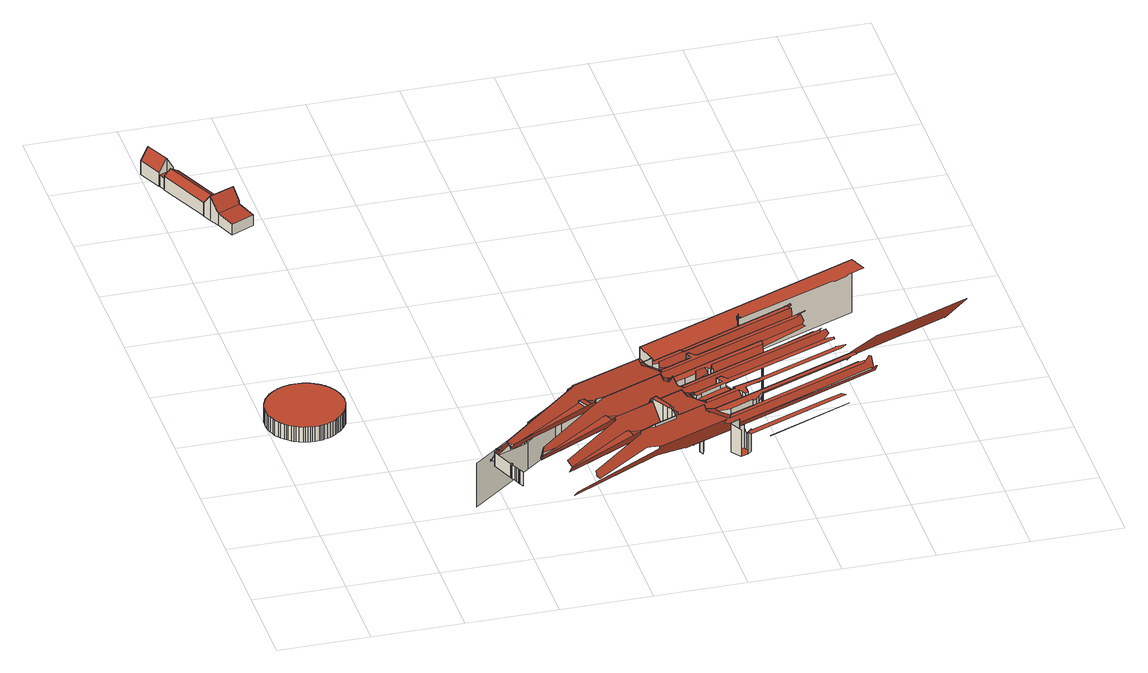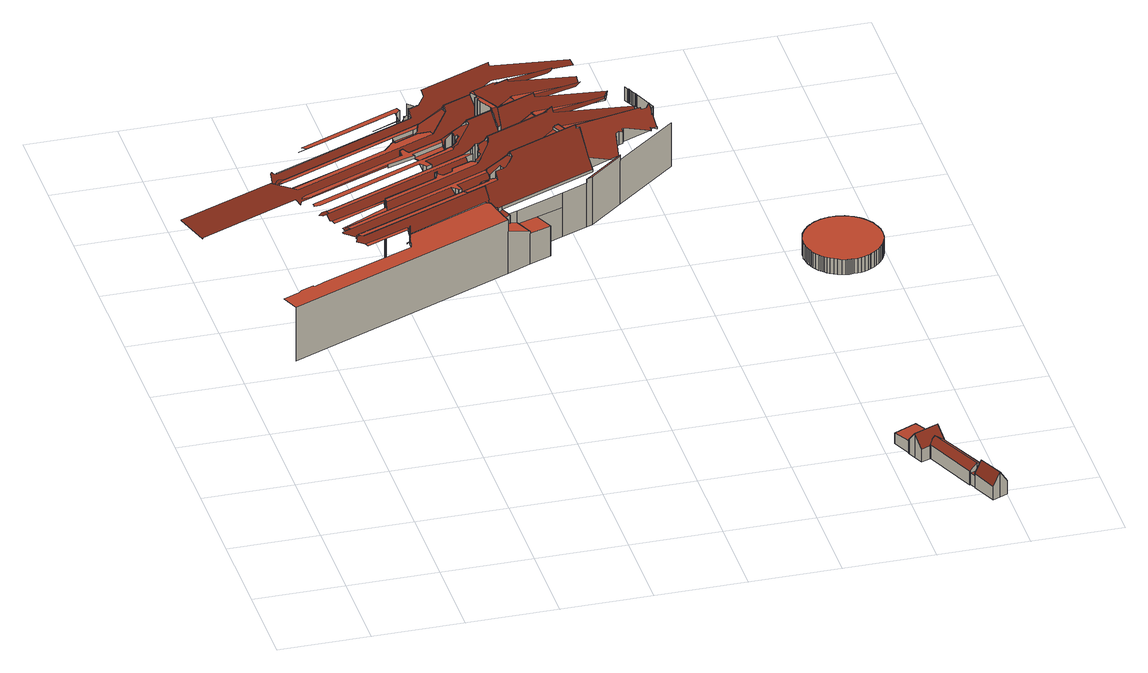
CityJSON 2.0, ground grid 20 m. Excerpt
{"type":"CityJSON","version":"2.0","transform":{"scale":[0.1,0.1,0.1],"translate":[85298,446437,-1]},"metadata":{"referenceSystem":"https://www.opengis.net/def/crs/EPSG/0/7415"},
"CityObjects":{
"building1":{"type":"Building","attributes":{"b3_dak_type":"horizontal","b3_h_dak_50p":2.83,"b3_h_dak_70p":2.85,"b3_h_dak_max":3.13,"b3_h_dak_min":2.67,"b3_h_maaiveld":-0.802,"b3_kas_warenhuis":false,"b3_mutatie_ahn3_ahn4":false,"b3_opp_buitenmuur":192.2,"b3_opp_dak_plat":222.06,"b3_opp_dak_schuin":0,"b3_opp_grond":222.06,"b3_opp_scheidingsmuur":0,"b3_reconstructie_onvolledig":false,"b3_rmse_lod12":0.0466,"b3_rmse_lod13":0.0466,"b3_rmse_lod22":0.0424,"b3_val3dity_lod12":"[]","b3_val3dity_lod13":"[]","b3_val3dity_lod22":"[]","b3_volume_lod12":811.12,"b3_volume_lod13":811.12,"b3_volume_lod22":808.04,"geconstateerd":false,"oorspronkelijkbouwjaar":1981,"status":"Pand in gebruik"},"children":["building1-1"]},
"building1-1":{"type":"BuildingPart","parents":["building1"],"geometry":[{"type":"Solid","lod":"2.2","boundaries":[[[[0,1,2,3,4,5,6,7,8,9,10,11,12,13,14,15,16,17,18,19,20,21,22,23,24,25,26,27,28,29,30,31,32,33,34,35,36,37,38,39,40,41,42,43,44,45,46,47,48,49,50,51,52,53,54,55,56,57,58,59,60,61,62,63,64,65,66,67,68,69,70,71,72,73,74,75,76,77,78,79,80,81,82,83,84]],[[85,71,70,86]],[[87,72,71,85]],[[86,70,69,88]],[[88,69,68,89]],[[89,68,67,90]],[[90,67,66,91]],[[91,66,65,92]],[[93,64,63,94]],[[92,65,64,93]],[[95,61,60,96]],[[94,63,62,97]],[[97,62,61,95]],[[98,57,56,99]],[[96,60,59,100]],[[100,59,58,101]],[[101,58,57,98]],[[102,55,54,103]],[[99,56,55,102]],[[103,54,53,104]],[[105,51,50,106]],[[106,50,49,107]],[[104,53,52,108]],[[108,52,51,105]],[[109,47,46,110]],[[111,48,47,109]],[[107,49,48,111]],[[112,44,43,113]],[[110,46,45,114]],[[114,45,44,112]],[[113,43,42,115]],[[115,42,41,116]],[[117,40,39,118]],[[116,41,40,117]],[[118,39,38,119]],[[119,38,37,120]],[[121,35,34,122]],[[123,36,35,121]],[[120,37,36,123]],[[122,34,33,124]],[[124,33,32,125]],[[125,32,31,126]],[[126,31,30,127]],[[127,30,29,128]],[[128,29,28,129]],[[129,28,27,130]],[[130,27,26,131]],[[131,26,25,132]],[[132,25,24,133]],[[134,21,20,135]],[[133,24,23,136]],[[136,23,22,137]],[[137,22,21,134]],[[135,20,19,138]],[[138,19,18,139]],[[139,18,17,140]],[[140,17,16,141]],[[141,16,15,142]],[[142,15,14,143]],[[144,13,12,145]],[[143,14,13,144]],[[145,12,11,146]],[[146,11,10,147]],[[147,10,9,148]],[[149,1,0,150]],[[148,9,8,151]],[[151,8,7,152]],[[152,7,6,153]],[[153,6,5,154]],[[154,5,4,155]],[[155,4,3,156]],[[156,3,2,157]],[[157,2,1,149]],[[150,0,84,158]],[[158,84,83,159]],[[159,83,82,160]],[[160,82,81,161]],[[161,81,80,162]],[[163,78,77,164]],[[165,79,78,163]],[[162,80,79,165]],[[164,77,76,166]],[[166,76,75,167]],[[167,75,74,168]],[[168,74,73,169]],[[169,73,72,87]],[[169,87,85,86,88,89,90,91,92,93,94,97,95,96,100,101,98,99,102,103,104,108,105,106,107,111,109,110,114,112,113,115,116,117,118,119,120,123,121,122,124,125,126,127,128,129,130,131,132,133,136,137,134,135,138,139,140,141,142,143,144,145,146,147,148,151,152,153,154,155,156,157,149,150,158,159,160,161,162,165,163,164,166,167,168]]]],"semantics":{"surfaces":[{"type":"GroundSurface"},{"type":"WallSurface","on_footprint_edge":true},{"type":"RoofSurface"}],"values":[[0,1,1,1,1,1,1,1,1,1,1,1,1,1,1,1,1,1,1,1,1,1,1,1,1,1,1,1,1,1,1,1,1,1,1,1,1,1,1,1,1,1,1,1,1,1,1,1,1,1,1,1,1,1,1,1,1,1,1,1,1,1,1,1,1,1,1,1,1,1,1,1,1,1,1,1,1,1,1,1,1,1,1,1,1,1,2]]}}]},
"building2":{"type":"Building","attributes":{"b3_dak_type":"slanted","b3_h_dak_50p":14.77,"b3_h_dak_70p":15.96,"b3_h_dak_max":19.75,"b3_h_dak_min":1.92,"b3_h_maaiveld":-0.919,"b3_kas_warenhuis":false,"b3_mutatie_ahn3_ahn4":false,"b3_opp_buitenmuur":6469.78,"b3_opp_dak_plat":3842.08,"b3_opp_dak_schuin":5440.27,"b3_opp_grond":6157.05,"b3_opp_scheidingsmuur":22.62,"b3_reconstructie_onvolledig":false,"b3_rmse_lod12":2.67,"b3_rmse_lod13":1.7,"b3_rmse_lod22":0.229,"b3_val3dity_lod12":"[]","b3_val3dity_lod13":"[104]","b3_val3dity_lod22":"[303]","b3_volume_lod12":102277.77,"b3_volume_lod13":101098.88,"b3_volume_lod22":94442.9,"geconstateerd":false,"oorspronkelijkbouwjaar":1966,"status":"Pand in gebruik"},"children":["building2-1"]},
"building2-1":{"type":"BuildingPart","parents":["building2"],"geometry":[{"type":"MultiSurface","lod":"2.2","boundaries":[[[170,171,172,173]],[[173,172,174,175]],[[176,177,178,171,170]],[[179,180,181,182]],[[175,174,183,184]],[[185,186,180,179]],[[182,181,187,188]],[[189,190,191]],[[184,183,186,185]],[[188,187,192,193]],[[193,192,194,195]],[[178,177,191]],[[195,194,196,197]],[[177,176,198]],[[197,196,199,200]],[[200,199,201,202]],[[203,204,198]],[[202,201,205,206]],[[190,189,207]],[[204,203,208]],[[209,210,207]],[[211,212,213]],[[212,211,214]],[[210,209,213]],[[215,216,217]],[[216,215,218]],[[219,220,218]],[[221,220,219,222]],[[220,221,223,224]],[[225,226,227,228]],[[229,230,231]],[[232,224,223,233,234]],[[231,230,235,236,237]],[[238,239,214]],[[234,233,240,241]],[[237,236,242]],[[243,224,232]],[[232,234,241,244,243]],[[236,235,245]],[[241,240,246,244]],[[247,248,249,250,251,252,253,254,238,214,211,213,209,207,189,191,177,198,204,208,217,216,255,256,257,258]],[[244,246,243]],[[254,259,239,238]],[[253,260,259,254]],[[252,261,260,253]],[[251,262,261,252]],[[262,251,250]],[[249,263,250]],[[264,225,265,266]],[[263,249,248]],[[267,268,243,246]],[[269,270,226,225,264]],[[271,245,235,230,272,273,274]],[[266,275,269,264]],[[266,265,276,275]],[[247,277,248]],[[278,279,280,281,282,283,284]],[[285,286,277,247,287]],[[287,247,258,288]],[[288,258,257,289]],[[283,290,291,292,293,294,295,296,297,284]],[[289,257,256,298]],[[298,256,255]],[[299,268,267,300]],[[301,302,268,299]],[[303,304,305]],[[306,294,307]],[[294,306,295]],[[300,267,308,309]],[[309,310,311,312,301,299,300]],[[312,313,314,302,301]],[[309,308,315,310]],[[275,276,316,270,269]],[[304,303,317]],[[311,318,313,312]],[[310,315,318,311]],[[274,319,271]],[[320,273,272]],[[273,320,321,319,274]],[[314,313,322]],[[323,280,279]],[[282,290,283]],[[280,323,324,281]],[[281,324,290,282]],[[279,278,325,326,327,328,329,330,331,332,333,334,335,336,323]],[[329,337,330]],[[294,293,338]],[[339,340,341,316,276]],[[324,323,336,342,343,291,290]],[[318,344,345,346,347,322,313]],[[348,349,321,320]],[[321,349,350,319]],[[330,337,351,331]],[[346,352,347]],[[233,223,221,222,305,304,317,353,354,355,356,357,358,359,360,361,362,363,345,344,318,315,308,267,246,240]],[[343,292,291]],[[345,364,365,352,346]],[[335,342,336]],[[230,229,307,294,338,366,367,368,369,370,371,372,373,374,375,376,377,378,349,348,320,272]],[[363,379,364,345]],[[380,381,286,285]],[[382,367,366,383]],[[383,366,338,384]],[[385,368,367,382]],[[384,338,293,292,386]],[[382,383,387,388,385]],[[349,389,350]],[[388,369,368,385]],[[386,292,343,342,335,390]],[[391,392,341,340]],[[331,351,332]],[[393,333,332]],[[390,335,334,394]],[[387,370,369,388]],[[394,334,333,393,395]],[[396,397,398,399]],[[400,371,370,387]],[[395,401,396,399,402,403,404,405,406,407,400,387,383,384,386,390,394]],[[395,393,408,401]],[[401,408,409,397,396]],[[407,410,411,371,400]],[[399,398,412,402]],[[404,413,414,405]],[[403,415,413,404]],[[409,408,416]],[[406,417,410,407]],[[405,414,417,406]],[[352,365,418]],[[402,412,415,403]],[[419,420,421,422]],[[423,424,419]],[[379,363,362]],[[425,426,392,391]],[[427,428,429,430,419,424,431,432,433,434,435,436,437,438,439,416,408,393,332,351,337,329,328,440,441,442,443,444]],[[371,411,445,372]],[[446,447,448,340,339]],[[422,449,450]],[[285,287,288,289,298,451,452,453,454,455,456,457,458,459,460,461,462,463,380]],[[425,391,340,448,464]],[[451,465,452]],[[466,467,468,469,470,471,451,298,255,216,218,220,224,243,268,302,314,322,347,352,418,472,473,474,475,476]],[[465,451,471]],[[464,477,426,425]],[[453,452,454]],[[471,470,469]],[[353,478,479,354]],[[478,353,480]],[[354,479,355]],[[419,422,450,481,482,423]],[[372,445,483,373]],[[483,445,484]],[[455,485,456]],[[439,486,487,488]],[[438,489,486,439]],[[490,491,492,493]],[[493,492,494,485]],[[495,496,497]],[[469,498,499,500,501,502,503,504,490,493,485,455,454,452,465,471]],[[505,506,507,508,356,355,479,478,480,497,496,509]],[[496,510,511,509]],[[512,464,448,447]],[[513,514,510,496,495]],[[509,511,515,505]],[[482,516,431,424,423]],[[505,515,517,506]],[[456,485,494,518,519,457]],[[506,517,520,507]],[[468,498,469]],[[378,521,389,349]],[[522,350,389,521]],[[523,524,525,514,513]],[[526,527,528,529]],[[504,530,531,491,490]],[[532,533,524,523]],[[492,491,531,534,535,518,494]],[[536,537,527,526]],[[538,539,447,446]],[[540,541,542,543]],[[543,542,544,545,546]],[[529,528,547,548,549]],[[546,545,550,551]],[[550,545,544,552]],[[553,552,544,542]],[[537,554,555,556,557,547,528,527]],[[551,550,552,553,558]],[[558,553,559,560]],[[560,559,554,537,536]],[[561,540,543,546,551,558,560,536,526,529,549,562,563,564,374,373,483,484,565,566,567,568,569]],[[488,487,570]],[[571,555,554,559]],[[507,520,572,573,508]],[[548,547,557,574]],[[574,557,556,575]],[[575,556,555,571]],[[533,532,576]],[[457,519,458]],[[498,577,499]],[[549,548,578,562]],[[356,579,357]],[[577,498,468,467]],[[508,573,579,356]],[[580,581,525,524]],[[437,489,438]],[[510,514,525,581,582,583,584,585,586,572,520,517,515,511]],[[587,500,499]],[[530,504,503]],[[588,501,500,587]],[[502,589,503]],[[589,502,501,588]],[[590,591,592]],[[541,593,594,595,596,597,578,548,574,575,571,559,553,542]],[[598,599,477,464,512]],[[561,593,541,540]],[[566,565,484,445,411,410,600,601]],[[602,534,531,530]],[[603,604,539,538]],[[573,572,586,605]],[[410,417,606,600]],[[562,578,597,563]],[[417,607,606]],[[608,481,450]],[[609,582,581,580]],[[519,518,535,610,611,612]],[[610,535,534,602,613]],[[614,615,616,591]],[[564,375,374]],[[613,602,617]],[[604,603,618]],[[563,597,596,619,620]],[[375,564,376]],[[612,611,621]],[[592,591,616,622,623]],[[619,596,595,624]],[[569,594,593,561]],[[625,583,582,609]],[[594,626,627,595]],[[570,487,486,489,437,628,629,630,631,632]],[[611,610,633]],[[634,635,598,512,447,539,604,618,636]],[[624,595,627,637,638]],[[639,567,566]],[[463,640,381,380]],[[568,641,642,626,594,569]],[[626,642,637,627]],[[613,617,643,644,645,646,633,610]],[[620,619,647,648]],[[605,586,585,649,650]],[[567,651,641,568]],[[640,652,653,654,618,603,538,381]],[[655,584,583,625]],[[638,637,642,641]],[[646,656,633]],[[649,585,584,655,657]],[[481,608,658,516,482]],[[659,645,644]],[[436,628,437]],[[648,647,660,661]],[[645,659,656,646]],[[623,622,662,663,664]],[[664,663,665]],[[666,667,668,669,662,622,616,615,670]],[[654,636,618]],[[449,671,672,673,674,675,676,677,678,679,680,681,682,590,592,623,664,665,683,684,685,686,687,688,689,690,691,692,608,450]],[[658,608,692]],[[643,617,602,530,503,589,693,694,659,644]],[[695,629,628,436]],[[696,634,636,697]],[[462,698,652,640,463]],[[459,699,700,460]],[[460,700,701,461]],[[245,271,319,350,522,702,703,704,705,706,707,708,709,576,532,523,513,495,497,480,353,317,303,242,236]],[[697,636,654,653,710]],[[663,662,669,711,712]],[[713,635,634,696]],[[461,701,698,462]],[[710,653,652,698,462,714]],[[714,462,698,715]],[[632,631,716,717]],[[712,711,718,719]],[[720,598,635,713]],[[721,722,459,458,519,612,621,723]],[[657,655,724]],[[711,669,668,725,726]],[[727,728,666,670,729]],[[725,668,667,730]],[[731,730,667,666,728]],[[732,733,715]],[[728,727,734]],[[735,736,630,629,695]],[[650,649,737,738]],[[660,647,619,624,638,641,651,739,740,741,742]],[[716,631,630,736]],[[743,739,651,567,639]],[[656,744,745]],[[661,660,742,746]],[[694,747,659]],[[748,744,656,659,747]],[[738,737,749]],[[722,750,699,459]],[[726,725,751]],[[730,731,752]],[[691,753,692]],[[749,737,754,755,756]],[[757,758,736,735]],[[759,760,761]],[[717,716,762,763]],[[754,764,755]],[[745,744,748,765]],[[721,766,750,722]],[[767,694,693]],[[768,765,748,747,694,767]],[[723,769,766,721]],[[770,771,765,768]],[[746,742,741,772,773]],[[774,522,521,378,775]],[[736,758,776,777,778,762,716]],[[775,378,377]],[[779,780,781,771,770]],[[755,782,756]],[[783,784,785,786,358,357,579,573,605,650,738,749,756,782,787]],[[788,789,780,779]],[[790,702,522,774]],[[782,755,764,791,787]],[[787,791,761,792]],[[792,761,760,793,794,795]],[[772,741,740,796]],[[789,788,797]],[[792,795,787]],[[787,791,798,783]],[[795,794,791,787]],[[799,796,740,739,743]],[[800,801,802,702,790]],[[758,757,776]],[[783,798,784]],[[600,803,601]],[[804,777,776]],[[777,804,805,806,778]],[[801,800,807]],[[803,600,606,808]],[[763,762,778,809]],[[809,778,806,810,811]],[[808,606,607,812,813]],[[813,812,814,815]],[[815,814,816]],[[817,818,798,791,764,754,737,649,657,724,759,761,791,794,819,820,821,822]],[[811,810,823,824,825]],[[818,826,798]],[[467,466,827,828,829,797,788,779,770,768,767,693,589,588,587,499,577]],[[824,823,830]],[[825,824,831]],[[734,727,729,832,833,834,835,836]],[[837,838,796,799]],[[769,723,839]],[[805,804,840]],[[841,472,418]],[[648,661,746,773,842,843,844,845,846,807,800,790,774,775,377,376,564,563,620]],[[361,847,362]],[[848,849,733,732]],[[850,851,852]],[[802,801,853]],[[854,781,780]],[[855,580,524,533,576,709,856]],[[432,516,658,692,753,690]],[[794,793,819]],[[831,857,858,859,570,632,717,763,809,811,825]],[[817,826,818]],[[860,861,862,863,839,723,621,611,633,656,745,765,771,781,854,864]],[[784,865,785]],[[866,867,868,473,841,418,365,364,379,362,847,869,359,870,871]],[[872,819,793,760,759,724,655,625,609,580,855,873,874,875,876]],[[799,743,639,566,601,803,808,813,815,816,877,878,879,880,881,882,837]],[[826,817,822,821,883,884,865,784,798]],[[830,823,810,806,805,840,885,886,887]],[[888,889,890,891,892,893,894,895,896,814,812,607,417,414,413,415,412,398,397,409,416,439,488,570,859,897,898]],[[899,900,901]],[[902,684,683,665]],[[432,431,516]],[[903,904,750]],[[905,906,757,735,695,436,435,907]],[[908,909,910,911,912,913,914,848,732,715,698,701,700,699,750,904,915,916]],[[820,883,821]],[[819,917,820]],[[918,919,920,921,703,702,802,853]],[[847,361,360,869]],[[883,820,884]],[[884,922,923,865]],[[924,915,903,750,766,769,839,925]],[[917,819,872]],[[785,865,923,926,871,786]],[[786,871,870,358]],[[358,870,359]],[[927,848,914]],[[928,929,849,848,927]],[[869,360,359]],[[930,931,929,928]],[[900,899,932]],[[933,934,931,930]],[[935,936,854,780,789,901,900,932,937,938,939]],[[940,941,934,933]],[[942,943,599,598,720]],[[944,945,941,940]],[[946,947,945,944]],[[944,948,949]],[[947,950,951,952,953,954,955,942,720,713,696,697,710,714,715,733,849,929,931,934,941,945]],[[917,872,876,956,884,820]],[[936,864,854]],[[957,958,938,959,932,899,901,789,797,829,960,961,962]],[[912,963,964,927,914,913]]],"semantics":{"surfaces":[{"type":"WallSurface","on_footprint_edge":false},{"type":"WallSurface","on_footprint_edge":true},{"type":"RoofSurface"}],"values":[0,0,0,0,0,0,0,0,0,0,0,0,0,0,0,0,0,0,0,0,0,0,0,0,0,0,0,0,0,1,0,0,0,0,0,0,0,2,0,0,2,0,0,0,0,0,0,0,0,0,2,1,2,2,0,0,2,0,0,0,2,0,0,0,0,0,0,0,0,2,0,0,1,0,0,0,0,0,0,0,0,0,0,0,2,0,0,1,2,2,0,2,0,0,2,0,0,0,2,0,0,0,0,0,0,2,0,0,0,1,0,0,0,0,0,0,0,2,0,0,0,0,0,0,0,0,0,0,0,0,0,0,1,2,0,0,0,2,2,0,2,0,1,0,0,0,0,0,2,0,0,0,0,0,0,0,0,2,2,0,0,0,0,0,0,0,0,0,0,2,0,0,0,0,2,0,0,0,0,0,0,2,0,2,0,0,0,2,0,0,0,0,0,0,0,0,0,0,0,0,0,0,0,2,0,0,0,0,0,0,2,1,0,2,0,0,0,2,0,0,0,0,0,0,0,0,0,0,0,0,0,0,0,0,0,0,2,0,2,0,0,0,0,2,2,0,0,0,2,0,0,0,0,0,0,0,0,0,0,0,2,0,2,0,2,0,0,0,0,0,2,0,0,0,0,0,0,0,0,0,2,0,0,0,0,0,0,0,0,0,2,0,0,0,0,0,2,0,0,0,0,0,2,0,0,0,0,0,0,0,0,0,0,0,0,2,0,0,0,2,0,0,0,0,0,0,0,2,0,0,0,0,0,0,0,0,0,0,0,0,0,0,0,0,2,0,0,2,0,0,2,0,0,0,0,2,0,0,0,0,0,2,2,0,2,0,2,0,2,2,2,2,2,2,0,0,0,0,2,2,0,0,2,0,0,1,2,0,1,0,0,0,0,0,0,0,0,2,0,1,0,0,0,2,2,0,2,2]}}]},
"building3":{"type":"Building","attributes":{"b3_dak_type":"slanted","b3_h_dak_50p":3.51,"b3_h_dak_70p":3.99,"b3_h_dak_max":5.73,"b3_h_dak_min":2.09,"b3_h_maaiveld":-0.294,"b3_kas_warenhuis":false,"b3_mutatie_ahn3_ahn4":false,"b3_opp_buitenmuur":249.38,"b3_opp_dak_plat":0,"b3_opp_dak_schuin":172.4,"b3_opp_grond":126.17,"b3_opp_scheidingsmuur":0,"b3_reconstructie_onvolledig":false,"b3_rmse_lod12":0.974,"b3_rmse_lod13":0.974,"b3_rmse_lod22":0.0532,"b3_val3dity_lod12":"[]","b3_val3dity_lod13":"[]","b3_val3dity_lod22":"[]","b3_volume_lod12":537.17,"b3_volume_lod13":537.17,"b3_volume_lod22":486.85,"geconstateerd":false,"oorspronkelijkbouwjaar":1930,"status":"Pand in gebruik"},"children":["building3-1"]},
"building3-1":{"type":"BuildingPart","parents":["building3"],"geometry":[{"type":"Solid","lod":"2.2","boundaries":[[[[965,966,967,968,969,970,971,972,973,974,975,976,977,978,979,980,981,982,983,984,985,986,987,988,989]],[[990,971,970,991]],[[991,970,969,992]],[[993,987,986,994]],[[995,987,993]],[[996,997,998,999]],[[1000,984,983,997,996]],[[1001,985,984,1000]],[[1002,979,978,1003]],[[1003,978,977,1004]],[[994,986,985,1001]],[[1005,1006,1007,1008]],[[1008,1007,981,980,1009]],[[1009,980,979,1002]],[[997,983,982,1010]],[[1011,974,973,1012]],[[1013,965,989,1014,1015]],[[1010,982,981,1007]],[[1014,989,988,1016]],[[1012,973,972,1017]],[[1017,972,971,990]],[[1004,977,976,1018]],[[1018,976,975,1019]],[[1019,975,974,1011]],[[992,969,968,1020]],[[1015,1014,1006,1005]],[[999,998,1016,1021]],[[1021,1016,988,987,995]],[[1022,1023,1024]],[[1025,1026,1027]],[[1020,968,967,1028]],[[1026,1025,1023,1022]],[[1028,967,966,1029]],[[1029,966,965,1013]],[[1001,1000,996,999]],[[1018,1019,1017,990,991,992]],[[1019,1011,1012,1017]],[[1016,998,997,1010,1007,1006,1014]],[[1021,995,993,994,1001,999]],[[1027,1003,1004,1018,992,1020,1028,1024,1023,1025]],[[1003,1027,1026,1005,1008,1009,1002]],[[1029,1013,1015,1005,1026,1022,1024,1028]]]],"semantics":{"surfaces":[{"type":"GroundSurface"},{"type":"WallSurface","on_footprint_edge":true},{"type":"WallSurface","on_footprint_edge":false},{"type":"RoofSurface"}],"values":[[0,1,1,1,1,2,1,1,1,1,1,2,1,1,1,1,1,1,1,1,1,1,1,1,1,2,2,1,2,2,1,2,1,1,3,3,3,3,3,3,3,3]]}}]}
},
"vertices":[
[37,704,2],[44,708,2],[47,710,2],[52,712,2],[60,715,2],[68,717,2],[76,718,2],[84,718,2],[89,718,2],[93,718,2],[97,717,2],[101,717,2],[109,715,2],[117,712,2],[124,708,2],[131,704,2],[137,700,2],[141,696,2],[144,694,2],[147,691,2],[150,687,2],[155,681,2],[159,674,2],[161,669,2],[162,666,2],[164,662,2],[165,657,2],[167,650,2],[168,642,2],[169,634,2],[168,630,2],[168,626,2],[168,622,2],[167,618,2],[165,610,2],[162,602,2],[161,599,2],[158,594,2],[154,587,2],[149,581,2],[144,575,2],[138,570,2],[134,567,2],[131,564,2],[124,560,2],[117,557,2],[110,554,2],[105,553,2],[101,552,2],[96,551,2],[92,551,2],[84,550,2],[77,551,2],[73,551,2],[68,552,2],[64,553,2],[59,554,2],[52,557,2],[45,560,2],[41,562,2],[37,565,2],[31,569,2],[28,572,2],[25,575,2],[19,581,2],[15,587,2],[10,594,2],[7,602,2],[4,609,2],[2,617,2],[1,621,2],[1,626,2],[0,634,2],[1,642,2],[1,646,2],[2,651,2],[3,655,2],[4,660,2],[7,667,2],[10,674,2],[12,678,2],[15,682,2],[20,688,2],[25,694,2],[31,699,2],[1,626,38],[1,621,38],[0,634,38],[2,617,38],[4,609,38],[7,602,38],[10,594,38],[15,587,38],[19,581,38],[25,575,38],[31,569,38],[37,565,38],[28,572,38],[52,557,38],[59,554,38],[41,562,38],[45,560,38],[64,553,38],[68,552,38],[73,551,38],[84,550,38],[92,551,38],[96,551,38],[77,551,38],[105,553,38],[110,554,38],[101,552,38],[124,560,38],[131,564,38],[117,557,38],[134,567,38],[138,570,39],[144,575,39],[149,581,39],[154,587,39],[158,594,39],[162,602,39],[165,610,39],[161,599,39],[167,618,39],[168,622,39],[168,626,39],[168,630,39],[169,634,39],[168,642,39],[167,650,39],[165,657,39],[164,662,39],[162,666,39],[155,681,39],[150,687,39],[161,669,39],[159,674,39],[147,691,39],[144,694,39],[141,696,39],[137,700,39],[131,704,39],[124,708,39],[117,712,39],[109,715,38],[101,717,38],[97,717,38],[93,718,38],[44,708,38],[37,704,38],[89,718,38],[84,718,38],[76,718,38],[68,717,38],[60,715,38],[52,712,38],[47,710,38],[31,699,38],[25,694,38],[20,688,38],[15,682,38],[12,678,38],[7,667,38],[4,660,38],[10,674,38],[3,655,38],[2,651,38],[1,646,38],[1,642,38],
[372,205,141],[372,205,107],[371,204,107],[371,204,140],[392,153,107],[392,153,140],[377,214,142],[377,214,133],[377,214,107],[393,149,140],[393,149,107],[397,141,107],[397,141,140],[394,154,107],[394,154,141],[395,150,141],[395,150,107],[399,137,107],[399,137,140],[370,231,102],[370,231,107],[371,228,107],[401,130,107],[401,130,140],[402,128,107],[402,128,140],[403,127,107],[403,127,140],[379,208,142],[404,126,107],[404,126,140],[404,125,107],[404,125,140],[381,204,142],[381,204,150],[408,116,107],[408,116,140],[379,234,107],[389,214,145],[387,237,112],[387,237,107],[385,240,105],[385,240,107],[385,239,107],[388,241,107],[403,220,149],[403,220,153],[401,221,148],[404,218,149],[408,213,149],[408,213,139],[408,213,137],[414,207,150],[429,224,133],[429,224,143],[476,334,107],[476,334,1],[338,224,1],[338,224,107],[452,141,152],[456,149,142],[456,149,154],[429,224,144],[436,223,139],[436,223,144],[462,162,144],[462,162,149],[462,162,156],[451,267,140],[451,267,107],[450,225,145],[450,225,146],[466,169,158],[459,240,148],[460,228,148],[493,174,149],[460,228,147],[549,349,134],[497,327,107],[475,318,96],[474,310,107],[473,285,140],[464,278,140],[455,274,135],[456,271,140],[569,318,198],[568,319,197],[567,322,192],[559,320,186],[456,271,107],[455,274,107],[464,278,107],[473,285,107],[475,318,107],[476,334,116],[475,328,107],[475,328,116],[590,269,167],[576,301,167],[551,395,116],[551,395,1],[609,235,168],[623,202,168],[630,205,169],[616,237,169],[566,401,116],[566,401,107],[549,349,107],[516,91,147],[651,133,168],[656,136,169],[653,140,168],[647,170,169],[637,167,168],[507,99,146],[543,364,114],[543,364,107],[549,349,140],[559,320,192],[567,322,194],[647,170,166],[664,174,162],[724,191,149],[710,217,199],[620,180,199],[622,177,193],[500,105,160],[507,99,147],[568,319,199],[576,301,173],[590,269,173],[580,303,172],[580,303,168],[599,248,194],[599,248,205],[597,254,194],[620,180,193],[617,184,192],[598,271,168],[598,271,172],[598,272,172],[603,275,172],[588,305,172],[588,305,167],[588,305,166],[598,272,167],[566,401,1],[618,259,200],[603,275,166],[616,237,167],[630,205,167],[630,205,166],[629,317,157],[656,136,167],[653,140,167],[499,86,144],[501,78,157],[657,118,195],[657,115,200],[675,123,200],[691,127,203],[741,148,203],[741,150,200],[740,152,196],[737,169,167],[731,179,149],[675,147,162],[691,127,196],[710,217,200],[623,424,107],[623,424,72],[623,424,1],[731,179,148],[724,191,148],[633,292,158],[670,313,149],[662,323,150],[660,325,150],[704,249,148],[704,249,147],[703,260,146],[741,148,196],[662,323,146],[753,315,200],[752,317,196],[755,326,185],[779,349,165],[786,355,160],[1002,444,160],[1003,454,145],[1003,455,144],[976,444,144],[774,359,145],[684,321,146],[670,313,145],[662,323,145],[708,221,192],[707,222,190],[705,241,160],[711,244,160],[720,225,194],[721,222,200],[779,246,200],[774,249,192],[806,279,166],[815,283,165],[817,287,160],[884,315,160],[879,323,145],[684,321,145],[759,453,114],[759,453,107],[707,222,203],[708,221,205],[710,217,206],[705,241,172],[724,191,206],[720,225,206],[711,244,171],[704,249,146],[731,179,206],[683,449,74],[683,449,1],[740,152,203],[737,169,206],[740,152,206],[736,171,206],[736,171,165],[736,173,160],[736,173,206],[721,222,206],[746,155,206],[743,176,206],[742,177,206],[735,181,206],[739,184,206],[739,185,206],[735,193,206],[746,155,203],[746,155,196],[735,193,145],[721,222,199],[743,176,160],[735,181,148],[739,184,147],[742,177,158],[747,153,200],[739,185,145],[760,363,145],[765,125,146],[765,125,145],[770,116,145],[770,116,146],[775,128,146],[775,128,143],[666,489,74],[666,489,1],[635,82,163],[666,99,168],[667,99,168],[675,101,166],[864,165,144],[1203,306,145],[1201,319,166],[1197,319,168],[1183,308,159],[863,175,160],[860,174,160],[811,172,189],[809,178,200],[658,113,195],[658,112,195],[544,45,164],[544,39,154],[550,38,149],[779,246,199],[731,466,107],[731,466,78],[731,466,75],[770,116,147],[817,136,146],[724,383,199],[720,388,190],[720,388,189],[730,398,181],[737,403,176],[742,406,176],[762,414,176],[759,423,160],[791,437,160],[785,451,133],[787,452,133],[785,459,122],[780,461,114],[714,509,76],[724,383,188],[1098,513,159],[776,380,160],[772,379,162],[742,378,179],[729,377,186],[729,377,187],[974,451,144],[1105,506,145],[1110,511,149],[1110,511,150],[1104,517,163],[714,509,1],[753,315,188],[752,317,188],[758,309,186],[867,157,146],[864,165,146],[779,246,189],[791,241,184],[742,406,172],[809,178,187],[807,185,187],[807,185,188],[811,172,187],[746,391,174],[746,391,107],[742,405,107],[742,405,173],[742,406,107],[773,313,183],[773,313,177],[768,309,181],[772,379,161],[773,382,160],[774,383,159],[774,386,159],[773,389,158],[772,390,158],[769,398,158],[776,325,173],[773,335,172],[776,338,170],[787,343,162],[772,323,175],[773,313,106],[772,323,106],[714,509,80],[780,319,187],[780,319,106],[776,325,106],[864,165,145],[773,335,106],[762,414,107],[762,414,160],[776,338,106],[879,323,144],[875,330,145],[784,314,177],[784,314,160],[784,314,106],[801,257,174],[801,257,106],[800,262,106],[800,262,174],[769,398,145],[769,398,107],[788,310,169],[788,310,160],[775,399,107],[776,415,107],[806,259,171],[806,259,106],[751,474,107],[751,474,87],[809,244,173],[809,244,140],[808,246,140],[808,246,173],[808,246,106],[806,255,106],[806,255,172],[806,266,106],[806,266,141],[806,266,169],[806,256,106],[806,256,171],[807,256,106],[807,256,141],[807,259,106],[808,259,106],[808,260,106],[807,260,106],[807,256,171],[807,259,141],[807,259,170],[825,251,162],[806,271,168],[818,276,160],[815,283,160],[801,241,178],[832,243,160],[832,254,157],[831,264,155],[827,255,160],[842,218,160],[808,259,141],[787,343,106],[787,343,160],[807,260,141],[808,260,141],[804,311,160],[772,379,160],[806,271,141],[779,349,160],[800,320,160],[800,320,106],[797,328,106],[809,334,106],[810,338,106],[813,346,106],[794,339,106],[774,383,160],[774,386,160],[773,389,160],[849,129,177],[853,131,174],[853,131,177],[825,251,141],[827,255,141],[823,264,141],[819,274,141],[818,276,141],[767,531,103],[767,531,1],[913,266,145],[908,274,160],[775,399,146],[749,478,107],[749,478,87],[794,339,160],[917,258,146],[917,258,145],[867,157,145],[797,328,146],[776,415,148],[776,415,152],[776,415,160],[775,399,148],[869,109,170],[869,109,106],[853,131,106],[786,402,148],[772,479,96],[819,274,151],[819,274,160],[777,420,160],[873,139,106],[873,139,177],[823,264,150],[809,334,145],[827,255,30],[823,264,31],[863,175,158],[868,189,152],[878,193,146],[873,209,145],[846,208,160],[783,415,148],[776,484,98],[779,485,99],[776,479,97],[832,267,31],[832,267,150],[832,254,160],[780,461,96],[831,264,150],[831,264,31],[788,403,148],[789,404,148],[793,408,148],[790,415,148],[830,280,151],[830,280,160],[813,346,145],[813,346,160],[832,254,150],[785,459,94],[780,480,92],[776,479,94],[810,338,141],[790,415,144],[810,338,145],[867,157,144],[793,408,144],[830,281,151],[830,281,160],[874,139,106],[874,139,161],[874,139,178],[870,149,161],[894,123,106],[891,128,106],[886,135,106],[883,140,106],[885,115,106],[760,111,147],[750,107,148],[750,106,150],[680,65,168],[672,63,167],[488,5,138],[494,0,149],[678,48,193],[679,45,200],[821,103,200],[838,110,200],[835,117,188],[870,149,160],[1193,283,159],[1198,284,162],[1200,284,163],[1202,283,165],[1204,284,165],[1205,285,164],[1204,297,145],[910,176,144],[881,164,144],[845,419,160],[842,428,145],[868,189,160],[776,484,130],[776,479,130],[785,459,121],[791,437,159],[785,451,132],[787,452,132],[887,335,144],[966,367,144],[1134,436,142],[1133,438,145],[1145,447,152],[1140,451,161],[1130,447,161],[1127,445,159],[780,480,130],[883,140,154],[883,140,161],[779,485,130],[785,459,130],[792,456,130],[873,209,147],[873,209,160],[882,143,160],[882,143,161],[767,531,130],[837,447,160],[831,453,160],[837,445,160],[837,346,145],[886,135,144],[886,135,145],[894,123,160],[894,123,153],[885,115,160],[891,128,144],[891,128,145],[794,455,132],[794,455,130],[896,120,160],[878,193,160],[878,193,150],[839,356,145],[839,356,160],[903,283,150],[900,288,151],[889,306,151],[876,301,151],[903,283,160],[835,434,144],[835,434,145],[876,301,160],[842,428,144],[840,436,144],[842,367,160],[831,453,159],[953,162,144],[952,153,144],[910,176,145],[846,359,145],[868,371,149],[863,375,160],[926,212,160],[926,212,150],[842,348,145],[872,360,144],[872,360,145],[926,231,147],[926,231,160],[868,371,145],[840,436,145],[837,447,159],[842,428,160],[840,436,160],[837,445,159],[846,439,160],[846,439,145],[889,306,155],[889,306,160],[875,330,160],[879,323,160],[926,220,149],[926,222,148],[926,227,147],[847,437,160],[847,437,144],[847,437,142],[868,371,160],[876,371,160],[880,383,160],[1001,432,160],[1002,441,160],[874,366,160],[852,432,160],[852,432,144],[887,335,160],[874,366,145],[872,360,161],[878,363,144],[878,363,145],[878,363,161],[900,288,153],[859,425,160],[876,371,145],[900,288,160],[893,328,160],[893,328,145],[893,328,144],[913,266,160],[926,222,145],[926,222,143],[926,227,143],[899,322,160],[917,258,160],[926,227,160],[933,230,144],[933,230,160],[925,262,145],[925,262,160],[925,267,137],[925,267,160],[925,281,160],[967,408,144],[914,386,144],[999,414,144],[1000,417,144],[969,409,144],[968,409,144],[941,239,144],[941,239,146],[941,239,160],[914,386,143],[1104,517,159],[1098,523,159],[1098,524,159],[943,239,144],[954,253,160],[889,106,160],[1116,200,160],[1107,207,160],[1090,200,160],[1077,195,160],[961,307,160],[961,307,151],[980,504,160],[1013,259,145],[974,451,145],[1144,411,159],[1149,413,159],[1148,414,159],[1149,421,159],[1136,420,159],[976,444,145],[978,533,131],[978,533,130],[932,113,143],[932,113,144],[1120,191,144],[1017,381,144],[957,484,144],[1126,455,159],[1130,447,159],[1178,346,159],[1178,353,159],[1165,352,159],[1093,542,146],[1093,543,148],[1094,551,159],[1090,549,159],[1087,537,143],[1001,432,159],[1090,487,145],[1109,497,145],[1108,497,145],[1003,455,145],[1002,444,145],[1002,441,145],[1021,423,144],[1133,458,159],[1130,461,153],[1127,464,147],[1122,464,145],[1154,376,159],[1165,384,159],[1165,387,159],[1150,385,159],[1144,385,159],[1143,383,159],[1000,417,137],[1000,422,144],[1178,327,147],[1178,336,147],[997,261,144],[1438,446,189],[1438,446,188],[1396,458,143],[1395,456,145],[1242,393,145],[1172,364,145],[1172,364,144],[1164,368,133],[1162,365,138],[1178,353,166],[1224,358,188],[967,481,143],[967,481,144],[900,453,144],[1193,283,162],[1080,557,160],[1080,557,159],[1186,318,159],[1170,313,159],[1197,319,159],[1095,561,163],[1096,563,159],[1096,564,159],[1098,568,154],[1080,566,145],[1055,556,145],[980,525,144],[1081,557,160],[1088,558,163],[999,414,143],[1021,382,144],[1024,383,144],[1137,429,144],[1134,436,144],[1000,422,1],[1001,432,1],[1088,558,160],[1090,549,160],[1002,441,1],[978,533,144],[977,536,150],[977,536,130],[979,544,159],[979,544,130],[1047,513,144],[983,557,159],[983,557,130],[1090,532,144],[1087,537,144],[1088,529,144],[1088,530,144],[1089,531,144],[985,566,147],[985,566,130],[1273,741,130],[1273,741,1],[986,571,139],[986,571,130],[986,581,139],[986,581,130],[993,575,137],[993,575,139],[1192,662,130],[1215,672,130],[1218,669,130],[1246,681,130],[1252,687,130],[1289,703,130],[1120,473,145],[1090,532,143],[1089,531,143],[1088,529,145],[1119,533,159],[1118,534,157],[1115,534,156],[1076,574,145],[1049,563,145],
[67,1566,7],[118,1448,7],[120,1449,7],[139,1457,7],[148,1437,7],[156,1419,7],[154,1418,7],[156,1414,7],[174,1373,7],[123,1349,7],[104,1392,7],[94,1414,7],[85,1433,7],[86,1433,7],[33,1551,7],[34,1551,7],[33,1553,7],[27,1566,7],[26,1566,7],[2,1621,7],[19,1628,7],[35,1635,7],[59,1580,7],[59,1578,7],[65,1565,7],[154,1418,41],[156,1419,41],[148,1437,66],[59,1580,40],[35,1635,39],[59,1580,41],[26,1566,40],[26,1566,35],[44,1573,35],[44,1573,68],[2,1621,40],[19,1628,68],[33,1551,40],[86,1433,39],[85,1433,39],[49,1559,52],[49,1559,34],[33,1553,34],[33,1553,40],[34,1551,40],[27,1566,35],[123,1349,32],[174,1373,32],[67,1566,39],[65,1565,34],[65,1565,40],[59,1578,35],[156,1414,36],[94,1414,66],[104,1392,36],[139,1457,38],[59,1578,41],[107,1435,51],[107,1435,47],[112,1438,47],[105,1435,47],[105,1435,52],[97,1432,46],[120,1449,38],[118,1448,40]
]}
